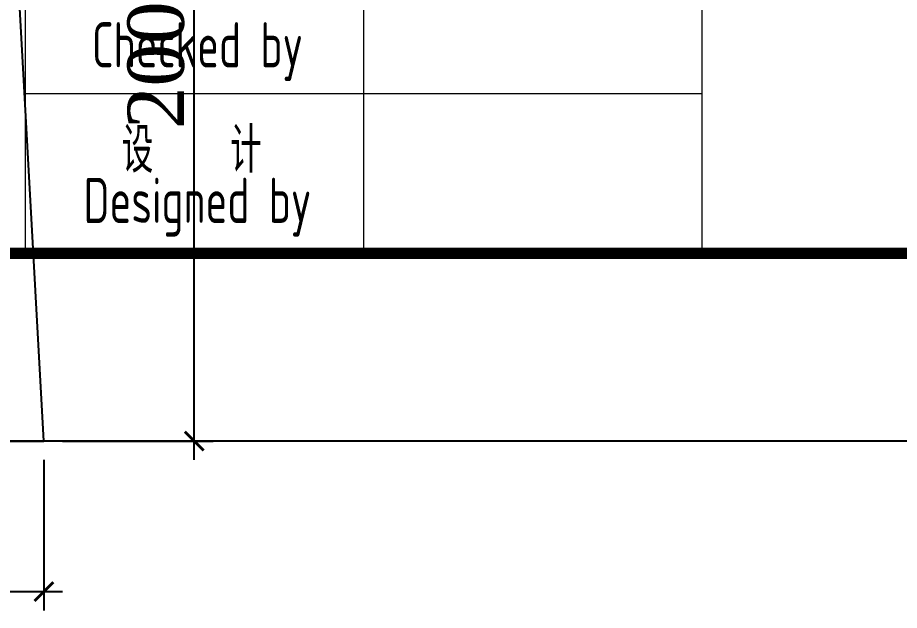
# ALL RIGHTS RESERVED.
# Model space of a CAD drawing. Extents: x -18499 to 128588, y -900 to 33500.
# Drawn here: x 6261 to 10951, y -900 to 2253 of the extents above; entities that cross this region are included whole.
import ezdxf
from ezdxf.enums import TextEntityAlignment as Align

# ---------------------------------------------------------------- set-up
doc = ezdxf.new("R2010")
doc.units = 0
doc.header["$LTSCALE"] = 1000
doc.layers.get('0').update_dxf_attribs({"linetype": 'CONTINUOUS'})
doc.layers.get('Defpoints').update_dxf_attribs({"linetype": 'CONTINUOUS'})
doc.layers.add('1粗实线', color=1, linetype='CONTINUOUS', lineweight=30)
doc.layers.add('HFZT', color=5, linetype='CONTINUOUS', lineweight=15)
doc.styles.add('dd', font='times.ttf')
doc.styles.add('TSSD_NORM', font='tssdeng.shx', dxfattribs={"width": 0.7, "bigfont": 'hztxt.shx'})
doc.styles.add('图框-仿宋', font='tssdeng.shx', dxfattribs={"bigfont": 'hztxt.shx'})
doc.dimstyles.get("Standard").update_dxf_attribs({"dimtxt": 0.18, "dimasz": 0.18, "dimexe": 0.18, "dimexo": 0.0625, "dimgap": 0.09, "dimtad": 0, "dimtih": 1, "dimtoh": 1, "dimdec": 4, "dimzin": 0, "dimdsep": 46, "dimtxsty": 'Standard', "dimcen": 0.09, "dimadec": 0, "dimazin": 0, "dimtfac": 1, "dimtdec": 4, "dimtofl": 0, "dimtmove": 0, "dimatfit": 3, "dimfxl": 1, "dimtolj": 1, "dimtzin": 0, "dimarcsym": 0})

# ---------------------------------------------------------------- blocks, each defined once
blk = doc.blocks.new('DETK')
at = {"color": 7, "linetype": 'Continuous'}
blk.add_lwpolyline([(0, 0), (0, 29700), (42000, 29700), (42000, 0), (0, 0)], dxfattribs=at)
at = {"layer": '1粗实线', "color": 7, "linetype": 'Continuous', "const_width": 60}
blk.add_lwpolyline([(2500, 1000), (2500, 28700), (41000, 28700), (41000, 1000), (2500, 1000)], dxfattribs=at)
at = {"layer": 'HFZT'}
for p, q in [((24800, 5200), (24800, 1000)), ((26600, 3450), (26600, 1000)), ((28400, 3450), (28400, 1000)), ((24800, 1850), (28400, 1850)), ((24800, 1000), (41000, 1000))]:
    blk.add_line(p, q, dxfattribs=at)
at = {"layer": 'HFZT', "style": '图框-仿宋', "width": 0.7}
for s, p in [('Checked by', (25716.2, 2072.6)), ('设    计', (25685.6, 1559.8)), ('Designed by', (25716.2, 1245))]:
    blk.add_text(s, height=240, dxfattribs=at).set_placement(p, align=Align.MIDDLE)
at = {"layer": 'HFZT', "color": 2, "style": 'TSSD_NORM', "width": 0.7}
for tag, height, p in [('比例尺', 250, (40275.2, 3100)), ('图号', 250, (37501.5, 1700)), ('日期', 250, (40275.2, 1700)), ('图名', 400, (31926.2, 1425))]:
    blk.add_attdef(tag, text='', height=height, dxfattribs=at).set_placement(p, align=Align.MIDDLE)
blk = doc.blocks.new('_ArchTick')
at = {"color": 0, "linetype": 'ByBlock', "const_width": 0.15}
blk.add_lwpolyline([(-0.5, -0.5), (0.5, 0.5)], dxfattribs=at)
blk = doc.blocks.new('*D133')
at = {"color": 0, "lineweight": -2, "transparency": 16777216}
for p, q in [((4800, -100), (4800, -900)), ((6400, -100), (6400, -900)), ((4700, -800), (6500, -800))]:
    blk.add_line(p, q, dxfattribs=at)
at = {"layer": 'Defpoints', "color": 0, "transparency": 16777216}
for p in [(4800, 0), (6400, 0), (6400, -800)]:
    blk.add_point(p, dxfattribs=at)
at = {"color": 0, "lineweight": -2, "transparency": 16777216, "xscale": 100, "yscale": 100, "zscale": 100, "rotation": 180}
blk.add_blockref('_ArchTick', (4800, -800), dxfattribs=at)
at = {"color": 0, "lineweight": -2, "transparency": 16777216, "xscale": 100, "yscale": 100, "zscale": 100}
blk.add_blockref('_ArchTick', (6400, -800), dxfattribs=at)
at = {"color": 0, "transparency": 16777216, "insert": (5600, -597.4), "char_height": 300, "attachment_point": 5, "style": 'dd'}
blk.add_mtext('\\A1;80', dxfattribs=at)
blk = doc.blocks.new('*D134')
at = {"color": 0, "lineweight": -2, "transparency": 16777216}
for p, q in [((7200, -100), (7200, 4100)), ((6500, 4000), (7300, 4000)), ((6500, 0), (7300, 0))]:
    blk.add_line(p, q, dxfattribs=at)
at = {"layer": 'Defpoints', "color": 0, "transparency": 16777216}
for p in [(6400, 4000), (7200, 4000), (6400, 0)]:
    blk.add_point(p, dxfattribs=at)
at = {"color": 0, "lineweight": -2, "transparency": 16777216, "xscale": 100, "yscale": 100, "zscale": 100}
for p, rotation in [((7200, 4000), 90), ((7200, 0), 270)]:
    blk.add_blockref('_ArchTick', p, dxfattribs=dict(at, rotation=rotation))
at = {"color": 0, "transparency": 16777216, "insert": (6997.4, 2000), "char_height": 300, "attachment_point": 5, "rotation": 90, "style": 'dd'}
blk.add_mtext('\\A1;200', dxfattribs=at)

msp = doc.modelspace()

# ---------------------------------------------------------------- linework, layer by layer
for p, q in [((6400, 0), (6095.50315, 5461.43586)), ((0, 0), (6400, 0))]:
    msp.add_line(p, q)

# ---------------------------------------------------------------- block references
msp.add_blockref('DETK', (-18498.90169, 0))

# ---------------------------------------------------------------- dimensions: what is measured, and where the dimension line sits
for p1, p2, text, picture, middle in [((6400, 0), (6400, 4000), '200', '*D134', (6997.40447, 2000)), ((4800, 0), (6400, 0), '80', '*D133', (5600, -597.40447))]:
    dim = msp.add_aligned_dim(p1=p1, p2=p2, distance=-800, text=text, dimstyle='Standard', override={"dimtxt": 300, "dimasz": 100, "dimexe": 100, "dimexo": 100, "dimgap": 50, "dimtad": 1, "dimjust": 0, "dimtih": 0, "dimtxsty": 'dd', "dimblk1": 'ArchTick', "dimblk2": 'ArchTick', "dimsah": 1, "dimdle": 100})
    dim.commit()
    dim.dimension.update_dxf_attribs({"geometry": picture, "text_midpoint": middle})

doc.saveas('drawing.dxf')
